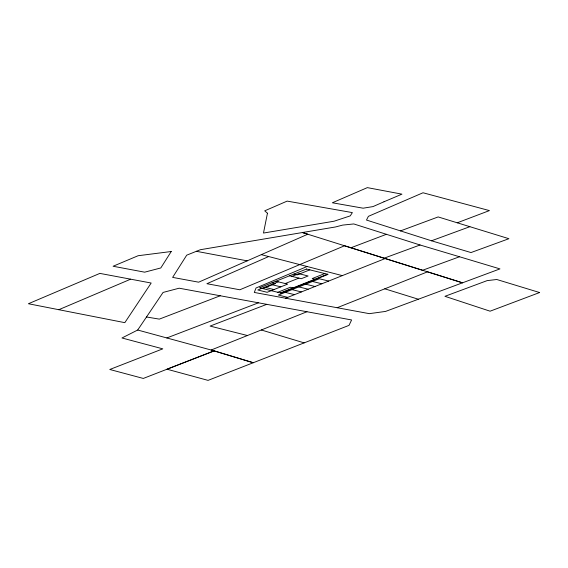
<?xml version="1.0" encoding="UTF-8"?>
<svg xmlns="http://www.w3.org/2000/svg" width="568" height="568" viewBox="0 0 568 568"><rect width="100%" height="100%" fill="white"/><g stroke="black" fill="none" stroke-linecap="round" stroke-linejoin="round"><path stroke-width="0.85" d="M137.697 330.022L214.207 350.854L143.299 378.444L109.78 369.484L162.789 348.851L121.978 337.981L137.697 330.022L163.073 292.435L179.161 288.203L351.606 319.961L349.015 325.372L208.051 380.375L166.999 369.214L214.207 350.854L253.25 362.732L211.154 350.016L306.969 311.733M268.678 256.551L206.901 283.709L239.838 289.779L344.563 245.766L422.542 270.276L459.519 256.757L499.954 268.898L385.58 311.413L369.314 313.657L254.301 292.449L256.019 287.983L307.111 266.506M58.781 309.709L130.654 279.179L151.173 283.027L124.825 322.659L28.4 303.738L99.861 273.393L130.654 279.179M278.292 281.827L257.808 289.985L267.152 292.293L287.635 284.135L275.906 281.238M291.945 276.389L298.768 273.677L308.112 275.984L301.288 278.703L289.559 275.799M262.806 288.587L275.402 283.574L272.093 282.757M309.837 269.857L297.241 274.876L293.94 274.06M285.25 283.546L298.903 278.114M277.752 292.286L290.347 287.266L293.017 287.926M324.789 273.549L312.194 278.569L314.864 279.229M280.422 292.939L327.459 274.209M285.583 298.221L385.21 258.539L462.508 282.814L427.548 271.831L337.165 307.728M220.242 295.772L159.331 319.124L146.494 316.987M166.829 337.953L258.461 302.815M266.768 304.341L210.089 326.089L247.414 335.525M350.932 247.776L386.396 234.307M457.247 222.798L489.424 210.593L423.011 192.765L368.391 216.337L366.488 220.05L431.488 240.789L471 252.561L508.914 238.702L438.162 216.926L400.49 230.906M420.05 244.986L384.103 258.191L302.389 232.532L307.778 234.222L198.644 282.189L172.629 277.39L186.709 255.174L200.326 249.721L335.56 226.951L342.611 225.106L353.786 223.948L420.05 244.986L459.519 256.757M431.488 240.789L469.864 226.689M196.365 251.304L247.208 260.847M328.673 281.061L319.33 278.753L278.37 295.062L287.713 297.369M312.499 281.472L321.843 283.78M305.676 284.192L315.02 286.499M298.846 286.911L308.19 289.219M271.461 284.547L280.805 286.854M292.023 289.623L301.367 291.938M264.638 287.266L273.982 289.574M285.193 292.342L294.536 294.65M261.308 254.641L342.319 275.622M261.301 329.98L304.15 342.873M384.785 288.814L418.346 299.229M267.45 213.22L263.488 233.05L334.076 221.215L350.257 215.868L352.366 212.602L287.152 201.107L264.709 210.834L267.45 213.22M171.231 251.517L160.808 267.954L144.67 272.178L113.082 266.25L138.123 255.728L171.231 251.517M383.989 201.768L372.991 206.596L363.137 208.193L332.358 202.776L367.354 187.625L401.945 194.157L383.989 201.768M306.535 269.04L259.505 287.77L281.061 293.095L328.091 274.365L306.535 269.04M539.6 292.534L490.092 311.193L444.936 296.311L487.138 280.627L496.78 279.499L539.6 292.534"/></g></svg>
